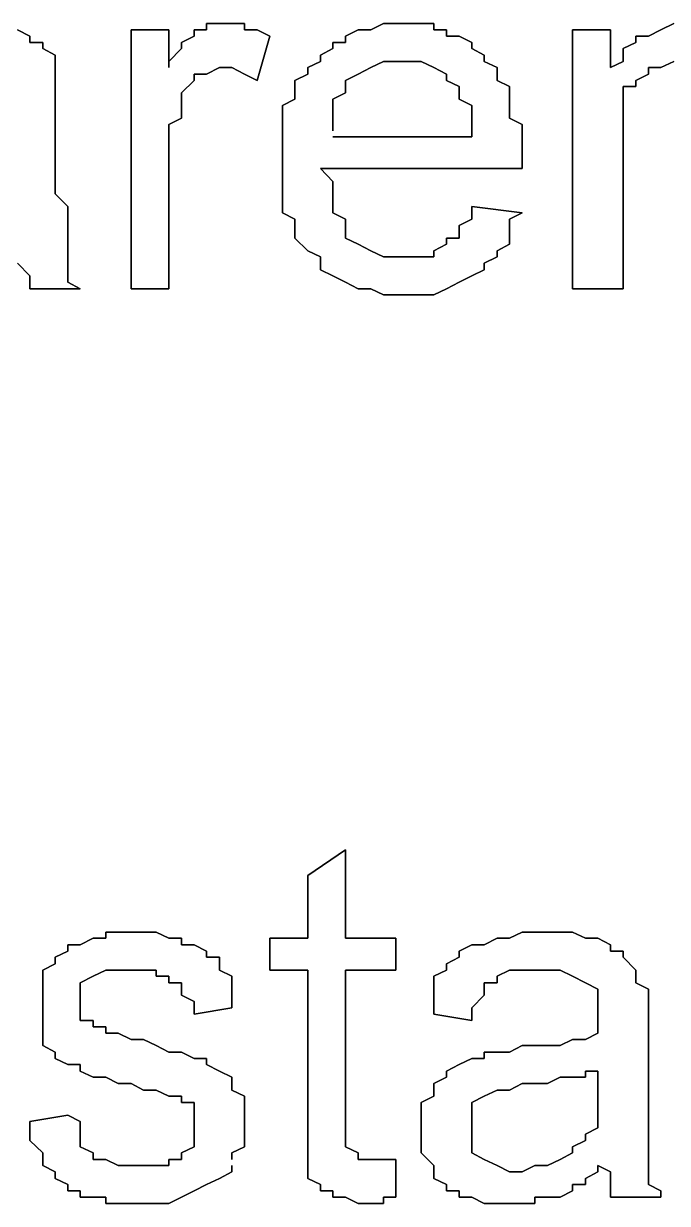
# Model space of a CAD drawing. Header units: metres. Extents: x 2.9 to 42.8, y 1.7 to 28.7.
# Drawn here: x 38.5603 to 38.7403, y 26.8764 to 27.2062 of the extents above; entities that cross this region are included whole.
import ezdxf

# ---------------------------------------------------------------- set-up
doc = ezdxf.new("R2010")
doc.units = ezdxf.units.M
doc.layers.add('GRIS', color=8, linetype='Continuous')

msp = doc.modelspace()

# ---------------------------------------------------------------- linework, layer by layer
at = {"layer": 'GRIS', "lineweight": -3}
for points in [[(38.6151, 27.2062), (38.6115, 27.2062), (38.6151, 27.2062)], [(38.6115, 27.2062), (38.6115, 27.2045), (38.6115, 27.2062)], [(38.6186, 27.2062), (38.6151, 27.2062), (38.6186, 27.2062)], [(38.6221, 27.2062), (38.6186, 27.2062), (38.6221, 27.2062)], [(38.6221, 27.2045), (38.6221, 27.2062), (38.6221, 27.2045)], [(38.6609, 27.2062), (38.6574, 27.2045), (38.6609, 27.2062)], [(38.6644, 27.2062), (38.6609, 27.2062), (38.6644, 27.2062)], [(38.668, 27.2062), (38.6644, 27.2062), (38.668, 27.2062)], [(38.6715, 27.2062), (38.668, 27.2062), (38.6715, 27.2062)], [(38.675, 27.2062), (38.6715, 27.2062), (38.675, 27.2062)], [(38.675, 27.2045), (38.675, 27.2062), (38.675, 27.2045)], [(38.7421, 27.2062), (38.7385, 27.2045), (38.7421, 27.2062)], [(38.5621, 27.2027), (38.5586, 27.2045), (38.5621, 27.2027)], [(38.5621, 27.2009), (38.5621, 27.2027), (38.5621, 27.2009)], [(38.6009, 27.2045), (38.5904, 27.2045), (38.6009, 27.2045)], [(38.5904, 27.2045), (38.5904, 27.1321), (38.5904, 27.2045)], [(38.6009, 27.1939), (38.6009, 27.2045), (38.6009, 27.1939)], [(38.608, 27.2027), (38.6045, 27.2009), (38.608, 27.2027)], [(38.6115, 27.2045), (38.608, 27.2045), (38.6115, 27.2045)], [(38.608, 27.2045), (38.608, 27.2027), (38.608, 27.2045)], [(38.6256, 27.2045), (38.6221, 27.2045), (38.6256, 27.2045)], [(38.6292, 27.2027), (38.6256, 27.2045), (38.6292, 27.2027)], [(38.6256, 27.1903), (38.6292, 27.2027), (38.6256, 27.1903)], [(38.6539, 27.2045), (38.6503, 27.2027), (38.6539, 27.2045)], [(38.6503, 27.2027), (38.6503, 27.2009), (38.6503, 27.2027)], [(38.6574, 27.2045), (38.6539, 27.2045), (38.6574, 27.2045)], [(38.6786, 27.2045), (38.675, 27.2045), (38.6786, 27.2045)], [(38.6786, 27.2027), (38.6786, 27.2045), (38.6786, 27.2027)], [(38.6821, 27.2027), (38.6786, 27.2027), (38.6821, 27.2027)], [(38.6856, 27.2009), (38.6821, 27.2027), (38.6856, 27.2009)], [(38.7244, 27.2045), (38.7138, 27.2045), (38.7244, 27.2045)], [(38.7138, 27.2045), (38.7138, 27.1321), (38.7138, 27.2045)], [(38.7244, 27.1939), (38.7244, 27.2045), (38.7244, 27.1939)], [(38.735, 27.2027), (38.7315, 27.2027), (38.735, 27.2027)], [(38.7315, 27.2027), (38.7315, 27.2009), (38.7315, 27.2027)], [(38.7385, 27.2045), (38.735, 27.2027), (38.7385, 27.2045)], [(38.5657, 27.2009), (38.5621, 27.2009), (38.5657, 27.2009)], [(38.5657, 27.1992), (38.5657, 27.2009), (38.5657, 27.1992)], [(38.5692, 27.1974), (38.5657, 27.1992), (38.5692, 27.1974)], [(38.6045, 27.1992), (38.6009, 27.1956), (38.6045, 27.1992)], [(38.6045, 27.2009), (38.6045, 27.1992), (38.6045, 27.2009)], [(38.6468, 27.1992), (38.6433, 27.1974), (38.6468, 27.1992)], [(38.6503, 27.2009), (38.6468, 27.2009), (38.6503, 27.2009)], [(38.6468, 27.2009), (38.6468, 27.1992), (38.6468, 27.2009)], [(38.6856, 27.1992), (38.6856, 27.2009), (38.6856, 27.1992)], [(38.6891, 27.1974), (38.6856, 27.1992), (38.6891, 27.1974)], [(38.7315, 27.2009), (38.7279, 27.1992), (38.7315, 27.2009)], [(38.7279, 27.1992), (38.7279, 27.1974), (38.7279, 27.1992)], [(38.5692, 27.1939), (38.5692, 27.1974), (38.5692, 27.1939)], [(38.6009, 27.1956), (38.6009, 27.1939), (38.6009, 27.1956)], [(38.6433, 27.1956), (38.6398, 27.1939), (38.6433, 27.1956)], [(38.6433, 27.1974), (38.6433, 27.1956), (38.6433, 27.1974)], [(38.6574, 27.1939), (38.6609, 27.1956), (38.6574, 27.1939)], [(38.6609, 27.1956), (38.6644, 27.1956), (38.6609, 27.1956)], [(38.6644, 27.1956), (38.668, 27.1956), (38.6644, 27.1956)], [(38.668, 27.1956), (38.6715, 27.1956), (38.668, 27.1956)], [(38.6715, 27.1956), (38.675, 27.1939), (38.6715, 27.1956)], [(38.6891, 27.1956), (38.6891, 27.1974), (38.6891, 27.1956)], [(38.6927, 27.1939), (38.6891, 27.1956), (38.6927, 27.1939)], [(38.7279, 27.1956), (38.7244, 27.1939), (38.7279, 27.1956)], [(38.7279, 27.1974), (38.7279, 27.1956), (38.7279, 27.1974)], [(38.7385, 27.1939), (38.7421, 27.1956), (38.7385, 27.1939)], [(38.5692, 27.1921), (38.5692, 27.1939), (38.5692, 27.1921)], [(38.5692, 27.1903), (38.5692, 27.1921), (38.5692, 27.1903)], [(38.608, 27.1903), (38.608, 27.1921), (38.608, 27.1903)], [(38.608, 27.1921), (38.6115, 27.1921), (38.608, 27.1921)], [(38.6115, 27.1921), (38.6151, 27.1939), (38.6115, 27.1921)], [(38.6151, 27.1939), (38.6186, 27.1939), (38.6151, 27.1939)], [(38.6186, 27.1939), (38.6221, 27.1921), (38.6186, 27.1939)], [(38.6221, 27.1921), (38.6256, 27.1903), (38.6221, 27.1921)], [(38.6398, 27.1921), (38.6362, 27.1903), (38.6398, 27.1921)], [(38.6398, 27.1939), (38.6398, 27.1921), (38.6398, 27.1939)], [(38.6503, 27.1903), (38.6539, 27.1921), (38.6503, 27.1903)], [(38.6539, 27.1921), (38.6574, 27.1939), (38.6539, 27.1921)], [(38.675, 27.1939), (38.6786, 27.1921), (38.675, 27.1939)], [(38.6786, 27.1921), (38.6786, 27.1903), (38.6786, 27.1921)], [(38.6927, 27.1921), (38.6927, 27.1939), (38.6927, 27.1921)], [(38.6927, 27.1903), (38.6927, 27.1921), (38.6927, 27.1903)], [(38.7315, 27.1903), (38.735, 27.1921), (38.7315, 27.1903)], [(38.735, 27.1921), (38.735, 27.1939), (38.735, 27.1921)], [(38.735, 27.1939), (38.7385, 27.1939), (38.735, 27.1939)], [(38.5692, 27.1886), (38.5692, 27.1903), (38.5692, 27.1886)], [(38.6045, 27.1868), (38.608, 27.1903), (38.6045, 27.1868)], [(38.6362, 27.1903), (38.6362, 27.1886), (38.6362, 27.1903)], [(38.6503, 27.1886), (38.6503, 27.1903), (38.6503, 27.1886)], [(38.6786, 27.1903), (38.6821, 27.1886), (38.6786, 27.1903)], [(38.6962, 27.1886), (38.6927, 27.1903), (38.6962, 27.1886)], [(38.7315, 27.1886), (38.7315, 27.1903), (38.7315, 27.1886)], [(38.5692, 27.1868), (38.5692, 27.1886), (38.5692, 27.1868)], [(38.5692, 27.1833), (38.5692, 27.1868), (38.5692, 27.1833)], [(38.6045, 27.1851), (38.6045, 27.1868), (38.6045, 27.1851)], [(38.6362, 27.1886), (38.6362, 27.1868), (38.6362, 27.1886)], [(38.6362, 27.1868), (38.6362, 27.1851), (38.6362, 27.1868)], [(38.6468, 27.1851), (38.6503, 27.1868), (38.6468, 27.1851)], [(38.6503, 27.1868), (38.6503, 27.1886), (38.6503, 27.1868)], [(38.6821, 27.1886), (38.6821, 27.1868), (38.6821, 27.1886)], [(38.6821, 27.1868), (38.6821, 27.1851), (38.6821, 27.1868)], [(38.6962, 27.1868), (38.6962, 27.1886), (38.6962, 27.1868)], [(38.6962, 27.1851), (38.6962, 27.1868), (38.6962, 27.1851)], [(38.7279, 27.1868), (38.7279, 27.1886), (38.7279, 27.1868)], [(38.7279, 27.1886), (38.7315, 27.1886), (38.7279, 27.1886)], [(38.7279, 27.1833), (38.7279, 27.1868), (38.7279, 27.1833)], [(38.5692, 27.1815), (38.5692, 27.1833), (38.5692, 27.1815)], [(38.6045, 27.1815), (38.6045, 27.1851), (38.6045, 27.1815)], [(38.6362, 27.1851), (38.6327, 27.1833), (38.6362, 27.1851)], [(38.6327, 27.1833), (38.6327, 27.1798), (38.6327, 27.1833)], [(38.6468, 27.1833), (38.6468, 27.1851), (38.6468, 27.1833)], [(38.6468, 27.1798), (38.6468, 27.1833), (38.6468, 27.1798)], [(38.6821, 27.1851), (38.6856, 27.1833), (38.6821, 27.1851)], [(38.6856, 27.1833), (38.6856, 27.1815), (38.6856, 27.1833)], [(38.6962, 27.1833), (38.6962, 27.1851), (38.6962, 27.1833)], [(38.6962, 27.1798), (38.6962, 27.1833), (38.6962, 27.1798)], [(38.7279, 27.1815), (38.7279, 27.1833), (38.7279, 27.1815)], [(38.5692, 27.178), (38.5692, 27.1815), (38.5692, 27.178)], [(38.6009, 27.178), (38.6045, 27.1798), (38.6009, 27.178)], [(38.6045, 27.1798), (38.6045, 27.1815), (38.6045, 27.1798)], [(38.6327, 27.1798), (38.6327, 27.178), (38.6327, 27.1798)], [(38.6468, 27.178), (38.6468, 27.1798), (38.6468, 27.178)], [(38.6856, 27.1815), (38.6856, 27.178), (38.6856, 27.1815)], [(38.6997, 27.178), (38.6962, 27.1798), (38.6997, 27.178)], [(38.7279, 27.1798), (38.7279, 27.1815), (38.7279, 27.1798)], [(38.7279, 27.1762), (38.7279, 27.1798), (38.7279, 27.1762)], [(38.5692, 27.1621), (38.5692, 27.178), (38.5692, 27.1621)], [(38.6009, 27.1745), (38.6009, 27.178), (38.6009, 27.1745)], [(38.6327, 27.178), (38.6327, 27.1762), (38.6327, 27.178)], [(38.6327, 27.1762), (38.6327, 27.1727), (38.6327, 27.1762)], [(38.6468, 27.1762), (38.6468, 27.178), (38.6468, 27.1762)], [(38.6856, 27.178), (38.6856, 27.1745), (38.6856, 27.178)], [(38.6997, 27.1762), (38.6997, 27.178), (38.6997, 27.1762)], [(38.6997, 27.1727), (38.6997, 27.1762), (38.6997, 27.1727)], [(38.7279, 27.1727), (38.7279, 27.1762), (38.7279, 27.1727)], [(38.6009, 27.1727), (38.6009, 27.1745), (38.6009, 27.1727)], [(38.6009, 27.1692), (38.6009, 27.1727), (38.6009, 27.1692)], [(38.6327, 27.1727), (38.6327, 27.1709), (38.6327, 27.1727)], [(38.6856, 27.1745), (38.6468, 27.1745), (38.6856, 27.1745)], [(38.6997, 27.1709), (38.6997, 27.1727), (38.6997, 27.1709)], [(38.7279, 27.1709), (38.7279, 27.1727), (38.7279, 27.1709)], [(38.6009, 27.1321), (38.6009, 27.1692), (38.6009, 27.1321)], [(38.6327, 27.1709), (38.6327, 27.1674), (38.6327, 27.1709)], [(38.6997, 27.1692), (38.6997, 27.1709), (38.6997, 27.1692)], [(38.6997, 27.1657), (38.6997, 27.1692), (38.6997, 27.1657)], [(38.7279, 27.1321), (38.7279, 27.1709), (38.7279, 27.1321)], [(38.6327, 27.1674), (38.6327, 27.1657), (38.6327, 27.1674)], [(38.6327, 27.1657), (38.6327, 27.1639), (38.6327, 27.1657)], [(38.6468, 27.1621), (38.6433, 27.1657), (38.6468, 27.1621)], [(38.6433, 27.1657), (38.6997, 27.1657), (38.6433, 27.1657)], [(38.6327, 27.1639), (38.6327, 27.1604), (38.6327, 27.1639)], [(38.5692, 27.1586), (38.5692, 27.1621), (38.5692, 27.1586)], [(38.6327, 27.1604), (38.6327, 27.1586), (38.6327, 27.1604)], [(38.6468, 27.1604), (38.6468, 27.1621), (38.6468, 27.1604)], [(38.6468, 27.1568), (38.6468, 27.1604), (38.6468, 27.1568)], [(38.5727, 27.1551), (38.5692, 27.1586), (38.5727, 27.1551)], [(38.6327, 27.1586), (38.6327, 27.1551), (38.6327, 27.1586)], [(38.6468, 27.1551), (38.6468, 27.1568), (38.6468, 27.1551)], [(38.5727, 27.1515), (38.5727, 27.1551), (38.5727, 27.1515)], [(38.6327, 27.1551), (38.6327, 27.1533), (38.6327, 27.1551)], [(38.6327, 27.1533), (38.6362, 27.1515), (38.6327, 27.1533)], [(38.6468, 27.1533), (38.6468, 27.1551), (38.6468, 27.1533)], [(38.6503, 27.1515), (38.6468, 27.1533), (38.6503, 27.1515)], [(38.6856, 27.1551), (38.6856, 27.1533), (38.6856, 27.1551)], [(38.6997, 27.1533), (38.6856, 27.1551), (38.6997, 27.1533)], [(38.6856, 27.1533), (38.6856, 27.1515), (38.6856, 27.1533)], [(38.6962, 27.1515), (38.6997, 27.1533), (38.6962, 27.1515)], [(38.5727, 27.1498), (38.5727, 27.1515), (38.5727, 27.1498)], [(38.5727, 27.148), (38.5727, 27.1498), (38.5727, 27.148)], [(38.6362, 27.1515), (38.6362, 27.1498), (38.6362, 27.1515)], [(38.6362, 27.1498), (38.6362, 27.148), (38.6362, 27.1498)], [(38.6503, 27.1498), (38.6503, 27.1515), (38.6503, 27.1498)], [(38.6503, 27.148), (38.6503, 27.1498), (38.6503, 27.148)], [(38.6856, 27.1515), (38.6821, 27.1498), (38.6856, 27.1515)], [(38.6821, 27.1498), (38.6821, 27.1462), (38.6821, 27.1498)], [(38.6962, 27.1498), (38.6962, 27.1515), (38.6962, 27.1498)], [(38.6962, 27.1462), (38.6962, 27.1498), (38.6962, 27.1462)], [(38.5727, 27.1445), (38.5727, 27.148), (38.5727, 27.1445)], [(38.6362, 27.148), (38.6362, 27.1462), (38.6362, 27.148)], [(38.6362, 27.1462), (38.6398, 27.1427), (38.6362, 27.1462)], [(38.6503, 27.1462), (38.6503, 27.148), (38.6503, 27.1462)], [(38.6539, 27.1445), (38.6503, 27.1462), (38.6539, 27.1445)], [(38.6821, 27.1462), (38.6786, 27.1462), (38.6821, 27.1462)], [(38.6786, 27.1462), (38.6786, 27.1445), (38.6786, 27.1462)], [(38.6962, 27.1445), (38.6962, 27.1462), (38.6962, 27.1445)], [(38.5727, 27.1427), (38.5727, 27.1445), (38.5727, 27.1427)], [(38.5727, 27.141), (38.5727, 27.1427), (38.5727, 27.141)], [(38.6398, 27.1427), (38.6433, 27.141), (38.6398, 27.1427)], [(38.6574, 27.1427), (38.6539, 27.1445), (38.6574, 27.1427)], [(38.6609, 27.141), (38.6574, 27.1427), (38.6609, 27.141)], [(38.6786, 27.1445), (38.675, 27.1427), (38.6786, 27.1445)], [(38.675, 27.1427), (38.675, 27.141), (38.675, 27.1427)], [(38.6927, 27.1427), (38.6962, 27.1445), (38.6927, 27.1427)], [(38.6927, 27.141), (38.6927, 27.1427), (38.6927, 27.141)], [(38.5727, 27.1392), (38.5727, 27.141), (38.5727, 27.1392)], [(38.6433, 27.141), (38.6433, 27.1392), (38.6433, 27.141)], [(38.6644, 27.141), (38.6609, 27.141), (38.6644, 27.141)], [(38.668, 27.141), (38.6644, 27.141), (38.668, 27.141)], [(38.6715, 27.141), (38.668, 27.141), (38.6715, 27.141)], [(38.675, 27.141), (38.6715, 27.141), (38.675, 27.141)], [(38.6891, 27.1392), (38.6927, 27.141), (38.6891, 27.1392)], [(38.5586, 27.1392), (38.5621, 27.1357), (38.5586, 27.1392)], [(38.5727, 27.1357), (38.5727, 27.1392), (38.5727, 27.1357)], [(38.6433, 27.1392), (38.6433, 27.1374), (38.6433, 27.1392)], [(38.6433, 27.1374), (38.6468, 27.1357), (38.6433, 27.1374)], [(38.6856, 27.1357), (38.6891, 27.1374), (38.6856, 27.1357)], [(38.6891, 27.1374), (38.6891, 27.1392), (38.6891, 27.1374)], [(38.5621, 27.1357), (38.5621, 27.1339), (38.5621, 27.1357)], [(38.5621, 27.1339), (38.5621, 27.1321), (38.5621, 27.1339)], [(38.5727, 27.1339), (38.5727, 27.1357), (38.5727, 27.1339)], [(38.5762, 27.1321), (38.5727, 27.1339), (38.5762, 27.1321)], [(38.6468, 27.1357), (38.6503, 27.1339), (38.6468, 27.1357)], [(38.6503, 27.1339), (38.6539, 27.1321), (38.6503, 27.1339)], [(38.6786, 27.1321), (38.6821, 27.1339), (38.6786, 27.1321)], [(38.6821, 27.1339), (38.6856, 27.1357), (38.6821, 27.1339)], [(38.5621, 27.1321), (38.5762, 27.1321), (38.5621, 27.1321)], [(38.5904, 27.1321), (38.6009, 27.1321), (38.5904, 27.1321)], [(38.6539, 27.1321), (38.6574, 27.1321), (38.6539, 27.1321)], [(38.6574, 27.1321), (38.6609, 27.1304), (38.6574, 27.1321)], [(38.6609, 27.1304), (38.6644, 27.1304), (38.6609, 27.1304)], [(38.6644, 27.1304), (38.668, 27.1304), (38.6644, 27.1304)], [(38.668, 27.1304), (38.6715, 27.1304), (38.668, 27.1304)], [(38.6715, 27.1304), (38.675, 27.1304), (38.6715, 27.1304)], [(38.675, 27.1304), (38.6786, 27.1321), (38.675, 27.1304)], [(38.7138, 27.1321), (38.7279, 27.1321), (38.7138, 27.1321)], [(38.6503, 26.9752), (38.6398, 26.9681), (38.6503, 26.9752)], [(38.6503, 26.9505), (38.6503, 26.9752), (38.6503, 26.9505)], [(38.6398, 26.9681), (38.6398, 26.9505), (38.6398, 26.9681)], [(38.5868, 26.9522), (38.5833, 26.9522), (38.5868, 26.9522)], [(38.5833, 26.9522), (38.5833, 26.9505), (38.5833, 26.9522)], [(38.5904, 26.9522), (38.5868, 26.9522), (38.5904, 26.9522)], [(38.5939, 26.9522), (38.5904, 26.9522), (38.5939, 26.9522)], [(38.5974, 26.9522), (38.5939, 26.9522), (38.5974, 26.9522)], [(38.6009, 26.9505), (38.5974, 26.9522), (38.6009, 26.9505)], [(38.6997, 26.9522), (38.6962, 26.9505), (38.6997, 26.9522)], [(38.7032, 26.9522), (38.6997, 26.9522), (38.7032, 26.9522)], [(38.7068, 26.9522), (38.7032, 26.9522), (38.7068, 26.9522)], [(38.7103, 26.9522), (38.7068, 26.9522), (38.7103, 26.9522)], [(38.7138, 26.9522), (38.7103, 26.9522), (38.7138, 26.9522)], [(38.7174, 26.9505), (38.7138, 26.9522), (38.7174, 26.9505)], [(38.5762, 26.9487), (38.5727, 26.9487), (38.5762, 26.9487)], [(38.5727, 26.9487), (38.5727, 26.9469), (38.5727, 26.9487)], [(38.5798, 26.9505), (38.5762, 26.9487), (38.5798, 26.9505)], [(38.5833, 26.9505), (38.5798, 26.9505), (38.5833, 26.9505)], [(38.6045, 26.9505), (38.6009, 26.9505), (38.6045, 26.9505)], [(38.6045, 26.9487), (38.6045, 26.9505), (38.6045, 26.9487)], [(38.608, 26.9487), (38.6045, 26.9487), (38.608, 26.9487)], [(38.6115, 26.9469), (38.608, 26.9487), (38.6115, 26.9469)], [(38.6398, 26.9505), (38.6292, 26.9505), (38.6398, 26.9505)], [(38.6292, 26.9505), (38.6292, 26.9416), (38.6292, 26.9505)], [(38.6644, 26.9505), (38.6503, 26.9505), (38.6644, 26.9505)], [(38.6644, 26.9416), (38.6644, 26.9505), (38.6644, 26.9416)], [(38.6856, 26.9487), (38.6821, 26.9469), (38.6856, 26.9487)], [(38.6891, 26.9487), (38.6856, 26.9487), (38.6891, 26.9487)], [(38.6927, 26.9505), (38.6891, 26.9487), (38.6927, 26.9505)], [(38.6962, 26.9505), (38.6927, 26.9505), (38.6962, 26.9505)], [(38.7209, 26.9505), (38.7174, 26.9505), (38.7209, 26.9505)], [(38.7244, 26.9487), (38.7209, 26.9505), (38.7244, 26.9487)], [(38.7244, 26.9469), (38.7244, 26.9487), (38.7244, 26.9469)], [(38.5727, 26.9469), (38.5692, 26.9452), (38.5727, 26.9469)], [(38.5692, 26.9452), (38.5692, 26.9434), (38.5692, 26.9452)], [(38.6115, 26.9452), (38.6115, 26.9469), (38.6115, 26.9452)], [(38.6151, 26.9452), (38.6115, 26.9452), (38.6151, 26.9452)], [(38.6151, 26.9434), (38.6151, 26.9452), (38.6151, 26.9434)], [(38.6821, 26.9452), (38.6786, 26.9434), (38.6821, 26.9452)], [(38.6821, 26.9469), (38.6821, 26.9452), (38.6821, 26.9469)], [(38.7279, 26.9469), (38.7244, 26.9469), (38.7279, 26.9469)], [(38.7279, 26.9452), (38.7279, 26.9469), (38.7279, 26.9452)], [(38.7315, 26.9416), (38.7279, 26.9452), (38.7315, 26.9416)], [(38.5692, 26.9434), (38.5657, 26.9416), (38.5692, 26.9434)], [(38.5657, 26.9416), (38.5657, 26.9399), (38.5657, 26.9416)], [(38.5798, 26.9399), (38.5833, 26.9416), (38.5798, 26.9399)], [(38.5833, 26.9416), (38.5868, 26.9416), (38.5833, 26.9416)], [(38.5868, 26.9416), (38.5904, 26.9416), (38.5868, 26.9416)], [(38.5904, 26.9416), (38.5939, 26.9416), (38.5904, 26.9416)], [(38.5939, 26.9416), (38.5974, 26.9416), (38.5939, 26.9416)], [(38.5974, 26.9416), (38.5974, 26.9399), (38.5974, 26.9416)], [(38.6151, 26.9416), (38.6151, 26.9434), (38.6151, 26.9416)], [(38.6186, 26.9399), (38.6151, 26.9416), (38.6186, 26.9399)], [(38.6292, 26.9416), (38.6398, 26.9416), (38.6292, 26.9416)], [(38.6398, 26.9416), (38.6398, 26.8993), (38.6398, 26.9416)], [(38.6503, 26.8993), (38.6503, 26.9416), (38.6503, 26.8993)], [(38.6503, 26.9416), (38.6644, 26.9416), (38.6503, 26.9416)], [(38.6786, 26.9416), (38.675, 26.9399), (38.6786, 26.9416)], [(38.6786, 26.9434), (38.6786, 26.9416), (38.6786, 26.9434)], [(38.6927, 26.9399), (38.6962, 26.9416), (38.6927, 26.9399)], [(38.6962, 26.9416), (38.6997, 26.9416), (38.6962, 26.9416)], [(38.6997, 26.9416), (38.7032, 26.9416), (38.6997, 26.9416)], [(38.7032, 26.9416), (38.7068, 26.9416), (38.7032, 26.9416)], [(38.7068, 26.9416), (38.7103, 26.9416), (38.7068, 26.9416)], [(38.7103, 26.9416), (38.7138, 26.9399), (38.7103, 26.9416)], [(38.7315, 26.9399), (38.7315, 26.9416), (38.7315, 26.9399)], [(38.5657, 26.9399), (38.5657, 26.9381), (38.5657, 26.9399)], [(38.5657, 26.9381), (38.5657, 26.9363), (38.5657, 26.9381)], [(38.5762, 26.9381), (38.5798, 26.9399), (38.5762, 26.9381)], [(38.5762, 26.9346), (38.5762, 26.9381), (38.5762, 26.9346)], [(38.5974, 26.9399), (38.6009, 26.9399), (38.5974, 26.9399)], [(38.6009, 26.9399), (38.6009, 26.9381), (38.6009, 26.9399)], [(38.6009, 26.9381), (38.6045, 26.9381), (38.6009, 26.9381)], [(38.6045, 26.9381), (38.6045, 26.9363), (38.6045, 26.9381)], [(38.6186, 26.9363), (38.6186, 26.9399), (38.6186, 26.9363)], [(38.675, 26.9399), (38.675, 26.9363), (38.675, 26.9399)], [(38.6891, 26.9363), (38.6891, 26.9381), (38.6891, 26.9363)], [(38.6891, 26.9381), (38.6927, 26.9381), (38.6891, 26.9381)], [(38.6927, 26.9381), (38.6927, 26.9399), (38.6927, 26.9381)], [(38.7138, 26.9399), (38.7174, 26.9381), (38.7138, 26.9399)], [(38.7174, 26.9381), (38.7209, 26.9363), (38.7174, 26.9381)], [(38.7315, 26.9381), (38.7315, 26.9399), (38.7315, 26.9381)], [(38.735, 26.9363), (38.7315, 26.9381), (38.735, 26.9363)], [(38.5657, 26.9363), (38.5657, 26.9328), (38.5657, 26.9363)], [(38.6045, 26.9363), (38.6045, 26.9346), (38.6045, 26.9363)], [(38.6186, 26.9346), (38.6186, 26.9363), (38.6186, 26.9346)], [(38.675, 26.9363), (38.675, 26.9346), (38.675, 26.9363)], [(38.6891, 26.9346), (38.6891, 26.9363), (38.6891, 26.9346)], [(38.7209, 26.9363), (38.7209, 26.9346), (38.7209, 26.9363)], [(38.735, 26.9346), (38.735, 26.9363), (38.735, 26.9346)], [(38.5657, 26.9328), (38.5657, 26.9311), (38.5657, 26.9328)], [(38.5762, 26.9328), (38.5762, 26.9346), (38.5762, 26.9328)], [(38.5762, 26.9311), (38.5762, 26.9328), (38.5762, 26.9311)], [(38.6045, 26.9346), (38.608, 26.9328), (38.6045, 26.9346)], [(38.608, 26.9328), (38.608, 26.9293), (38.608, 26.9328)], [(38.6186, 26.9311), (38.6186, 26.9346), (38.6186, 26.9311)], [(38.675, 26.9346), (38.675, 26.9328), (38.675, 26.9346)], [(38.675, 26.9328), (38.675, 26.9293), (38.675, 26.9328)], [(38.6856, 26.9311), (38.6891, 26.9346), (38.6856, 26.9311)], [(38.7209, 26.9346), (38.7209, 26.9328), (38.7209, 26.9346)], [(38.7209, 26.9328), (38.7209, 26.9293), (38.7209, 26.9328)], [(38.735, 26.9328), (38.735, 26.9346), (38.735, 26.9328)], [(38.735, 26.9293), (38.735, 26.9328), (38.735, 26.9293)], [(38.5657, 26.9311), (38.5657, 26.9275), (38.5657, 26.9311)], [(38.5762, 26.9275), (38.5762, 26.9311), (38.5762, 26.9275)], [(38.608, 26.9293), (38.6186, 26.9311), (38.608, 26.9293)], [(38.675, 26.9293), (38.6856, 26.9275), (38.675, 26.9293)], [(38.6856, 26.9293), (38.6856, 26.9311), (38.6856, 26.9293)], [(38.6856, 26.9275), (38.6856, 26.9293), (38.6856, 26.9275)], [(38.7209, 26.9293), (38.7209, 26.9275), (38.7209, 26.9293)], [(38.735, 26.9275), (38.735, 26.9293), (38.735, 26.9275)], [(38.5657, 26.9275), (38.5657, 26.9258), (38.5657, 26.9275)], [(38.5657, 26.9258), (38.5657, 26.924), (38.5657, 26.9258)], [(38.5798, 26.9275), (38.5762, 26.9275), (38.5798, 26.9275)], [(38.5798, 26.9258), (38.5798, 26.9275), (38.5798, 26.9258)], [(38.5833, 26.9258), (38.5798, 26.9258), (38.5833, 26.9258)], [(38.5833, 26.924), (38.5833, 26.9258), (38.5833, 26.924)], [(38.7209, 26.9275), (38.7209, 26.9258), (38.7209, 26.9275)], [(38.7209, 26.9258), (38.7209, 26.924), (38.7209, 26.9258)], [(38.735, 26.924), (38.735, 26.9275), (38.735, 26.924)], [(38.5657, 26.924), (38.5657, 26.9222), (38.5657, 26.924)], [(38.5657, 26.9222), (38.5657, 26.9205), (38.5657, 26.9222)], [(38.5868, 26.924), (38.5833, 26.924), (38.5868, 26.924)], [(38.5904, 26.9222), (38.5868, 26.924), (38.5904, 26.9222)], [(38.5939, 26.9222), (38.5904, 26.9222), (38.5939, 26.9222)], [(38.5974, 26.9205), (38.5939, 26.9222), (38.5974, 26.9205)], [(38.7138, 26.9222), (38.7103, 26.9205), (38.7138, 26.9222)], [(38.7174, 26.9222), (38.7138, 26.9222), (38.7174, 26.9222)], [(38.7209, 26.924), (38.7174, 26.9222), (38.7209, 26.924)], [(38.735, 26.9081), (38.735, 26.924), (38.735, 26.9081)], [(38.5657, 26.9205), (38.5692, 26.9187), (38.5657, 26.9205)], [(38.5692, 26.9187), (38.5692, 26.9169), (38.5692, 26.9187)], [(38.6009, 26.9187), (38.5974, 26.9205), (38.6009, 26.9187)], [(38.6045, 26.9187), (38.6009, 26.9187), (38.6045, 26.9187)], [(38.608, 26.9169), (38.6045, 26.9187), (38.608, 26.9169)], [(38.6927, 26.9187), (38.6891, 26.9187), (38.6927, 26.9187)], [(38.6891, 26.9187), (38.6891, 26.9169), (38.6891, 26.9187)], [(38.6962, 26.9187), (38.6927, 26.9187), (38.6962, 26.9187)], [(38.6997, 26.9205), (38.6962, 26.9187), (38.6997, 26.9205)], [(38.7032, 26.9205), (38.6997, 26.9205), (38.7032, 26.9205)], [(38.7068, 26.9205), (38.7032, 26.9205), (38.7068, 26.9205)], [(38.7103, 26.9205), (38.7068, 26.9205), (38.7103, 26.9205)], [(38.5692, 26.9169), (38.5727, 26.9152), (38.5692, 26.9169)], [(38.5727, 26.9152), (38.5762, 26.9152), (38.5727, 26.9152)], [(38.5762, 26.9152), (38.5762, 26.9134), (38.5762, 26.9152)], [(38.6115, 26.9169), (38.608, 26.9169), (38.6115, 26.9169)], [(38.6115, 26.9152), (38.6115, 26.9169), (38.6115, 26.9152)], [(38.6151, 26.9134), (38.6115, 26.9152), (38.6151, 26.9134)], [(38.6821, 26.9152), (38.6786, 26.9134), (38.6821, 26.9152)], [(38.6856, 26.9169), (38.6821, 26.9152), (38.6856, 26.9169)], [(38.6891, 26.9169), (38.6856, 26.9169), (38.6891, 26.9169)], [(38.5762, 26.9134), (38.5798, 26.9117), (38.5762, 26.9134)], [(38.5798, 26.9117), (38.5833, 26.9117), (38.5798, 26.9117)], [(38.5833, 26.9117), (38.5868, 26.9099), (38.5833, 26.9117)], [(38.6186, 26.9117), (38.6151, 26.9134), (38.6186, 26.9117)], [(38.6186, 26.9099), (38.6186, 26.9117), (38.6186, 26.9099)], [(38.6786, 26.9117), (38.675, 26.9099), (38.6786, 26.9117)], [(38.6786, 26.9134), (38.6786, 26.9117), (38.6786, 26.9134)], [(38.7068, 26.9099), (38.7103, 26.9117), (38.7068, 26.9099)], [(38.7103, 26.9117), (38.7138, 26.9117), (38.7103, 26.9117)], [(38.7138, 26.9117), (38.7174, 26.9117), (38.7138, 26.9117)], [(38.7174, 26.9117), (38.7174, 26.9134), (38.7174, 26.9117)], [(38.7174, 26.9134), (38.7209, 26.9134), (38.7174, 26.9134)], [(38.7209, 26.9134), (38.7209, 26.9099), (38.7209, 26.9134)], [(38.5868, 26.9099), (38.5904, 26.9099), (38.5868, 26.9099)], [(38.5904, 26.9099), (38.5939, 26.9081), (38.5904, 26.9099)], [(38.6186, 26.9081), (38.6186, 26.9099), (38.6186, 26.9081)], [(38.675, 26.9099), (38.675, 26.9081), (38.675, 26.9099)], [(38.6962, 26.9081), (38.6997, 26.9099), (38.6962, 26.9081)], [(38.6997, 26.9099), (38.7032, 26.9099), (38.6997, 26.9099)], [(38.7032, 26.9099), (38.7068, 26.9099), (38.7032, 26.9099)], [(38.7209, 26.9099), (38.7209, 26.9064), (38.7209, 26.9099)], [(38.5939, 26.9081), (38.5974, 26.9081), (38.5939, 26.9081)], [(38.5974, 26.9081), (38.6009, 26.9064), (38.5974, 26.9081)], [(38.6009, 26.9064), (38.6045, 26.9064), (38.6009, 26.9064)], [(38.6045, 26.9064), (38.6045, 26.9046), (38.6045, 26.9064)], [(38.6221, 26.9064), (38.6186, 26.9081), (38.6221, 26.9064)], [(38.6221, 26.9028), (38.6221, 26.9064), (38.6221, 26.9028)], [(38.675, 26.9064), (38.6715, 26.9046), (38.675, 26.9064)], [(38.675, 26.9081), (38.675, 26.9064), (38.675, 26.9081)], [(38.6856, 26.9046), (38.6891, 26.9064), (38.6856, 26.9046)], [(38.6891, 26.9064), (38.6927, 26.9081), (38.6891, 26.9064)], [(38.6927, 26.9081), (38.6962, 26.9081), (38.6927, 26.9081)], [(38.7209, 26.9064), (38.7209, 26.9028), (38.7209, 26.9064)], [(38.735, 26.9046), (38.735, 26.9081), (38.735, 26.9046)], [(38.6045, 26.9046), (38.608, 26.9046), (38.6045, 26.9046)], [(38.608, 26.9046), (38.608, 26.9028), (38.608, 26.9046)], [(38.608, 26.9028), (38.608, 26.9011), (38.608, 26.9028)], [(38.6221, 26.9011), (38.6221, 26.9028), (38.6221, 26.9011)], [(38.6715, 26.9046), (38.6715, 26.9011), (38.6715, 26.9046)], [(38.6856, 26.9028), (38.6856, 26.9046), (38.6856, 26.9028)], [(38.6856, 26.9011), (38.6856, 26.9028), (38.6856, 26.9011)], [(38.7209, 26.9028), (38.7209, 26.9011), (38.7209, 26.9028)], [(38.735, 26.9011), (38.735, 26.9046), (38.735, 26.9011)], [(38.5727, 26.9011), (38.5621, 26.8993), (38.5727, 26.9011)], [(38.5621, 26.8993), (38.5621, 26.8975), (38.5621, 26.8993)], [(38.5762, 26.8993), (38.5727, 26.9011), (38.5762, 26.8993)], [(38.5762, 26.8958), (38.5762, 26.8993), (38.5762, 26.8958)], [(38.608, 26.9011), (38.608, 26.8975), (38.608, 26.9011)], [(38.6221, 26.8993), (38.6221, 26.9011), (38.6221, 26.8993)], [(38.6221, 26.8975), (38.6221, 26.8993), (38.6221, 26.8975)], [(38.6398, 26.8993), (38.6398, 26.8958), (38.6398, 26.8993)], [(38.6503, 26.8958), (38.6503, 26.8993), (38.6503, 26.8958)], [(38.6715, 26.9011), (38.6715, 26.8993), (38.6715, 26.9011)], [(38.6715, 26.8993), (38.6715, 26.8975), (38.6715, 26.8993)], [(38.6856, 26.8993), (38.6856, 26.9011), (38.6856, 26.8993)], [(38.6856, 26.8975), (38.6856, 26.8993), (38.6856, 26.8975)], [(38.7209, 26.9011), (38.7209, 26.8993), (38.7209, 26.9011)], [(38.7209, 26.8993), (38.7209, 26.8975), (38.7209, 26.8993)], [(38.735, 26.8975), (38.735, 26.9011), (38.735, 26.8975)], [(38.5621, 26.8975), (38.5621, 26.8958), (38.5621, 26.8975)], [(38.5621, 26.8958), (38.5621, 26.894), (38.5621, 26.8958)], [(38.5762, 26.894), (38.5762, 26.8958), (38.5762, 26.894)], [(38.608, 26.8975), (38.608, 26.8958), (38.608, 26.8975)], [(38.608, 26.8958), (38.608, 26.894), (38.608, 26.8958)], [(38.6221, 26.894), (38.6221, 26.8975), (38.6221, 26.894)], [(38.6398, 26.8958), (38.6398, 26.8922), (38.6398, 26.8958)], [(38.6503, 26.8922), (38.6503, 26.8958), (38.6503, 26.8922)], [(38.6715, 26.8975), (38.6715, 26.894), (38.6715, 26.8975)], [(38.6856, 26.8958), (38.6856, 26.8975), (38.6856, 26.8958)], [(38.6856, 26.8922), (38.6856, 26.8958), (38.6856, 26.8922)], [(38.7209, 26.8975), (38.7174, 26.8958), (38.7209, 26.8975)], [(38.7174, 26.8958), (38.7174, 26.894), (38.7174, 26.8958)], [(38.735, 26.8958), (38.735, 26.8975), (38.735, 26.8958)], [(38.735, 26.8922), (38.735, 26.8958), (38.735, 26.8922)], [(38.5621, 26.894), (38.5657, 26.8905), (38.5621, 26.894)], [(38.5762, 26.8922), (38.5762, 26.894), (38.5762, 26.8922)], [(38.5798, 26.8905), (38.5762, 26.8922), (38.5798, 26.8905)], [(38.608, 26.8922), (38.6045, 26.8905), (38.608, 26.8922)], [(38.608, 26.894), (38.608, 26.8922), (38.608, 26.894)], [(38.6186, 26.8905), (38.6221, 26.8922), (38.6186, 26.8905)], [(38.6221, 26.8922), (38.6221, 26.894), (38.6221, 26.8922)], [(38.6398, 26.8922), (38.6398, 26.8905), (38.6398, 26.8922)], [(38.6539, 26.8905), (38.6503, 26.8922), (38.6539, 26.8905)], [(38.6715, 26.894), (38.6715, 26.8922), (38.6715, 26.894)], [(38.6715, 26.8922), (38.6715, 26.8905), (38.6715, 26.8922)], [(38.6856, 26.8905), (38.6856, 26.8922), (38.6856, 26.8905)], [(38.7174, 26.894), (38.7138, 26.8922), (38.7174, 26.894)], [(38.7138, 26.8922), (38.7138, 26.8905), (38.7138, 26.8922)], [(38.735, 26.8905), (38.735, 26.8922), (38.735, 26.8905)], [(38.5657, 26.8905), (38.5657, 26.8887), (38.5657, 26.8905)], [(38.5657, 26.8887), (38.5657, 26.887), (38.5657, 26.8887)], [(38.5798, 26.8887), (38.5798, 26.8905), (38.5798, 26.8887)], [(38.5833, 26.8887), (38.5798, 26.8887), (38.5833, 26.8887)], [(38.5868, 26.887), (38.5833, 26.8887), (38.5868, 26.887)], [(38.6045, 26.8887), (38.6009, 26.8887), (38.6045, 26.8887)], [(38.6009, 26.8887), (38.6009, 26.887), (38.6009, 26.8887)], [(38.6045, 26.8905), (38.6045, 26.8887), (38.6045, 26.8905)], [(38.6186, 26.8887), (38.6186, 26.8905), (38.6186, 26.8887)], [(38.6398, 26.8905), (38.6398, 26.887), (38.6398, 26.8905)], [(38.6539, 26.8887), (38.6539, 26.8905), (38.6539, 26.8887)], [(38.6574, 26.8887), (38.6539, 26.8887), (38.6574, 26.8887)], [(38.6609, 26.8887), (38.6574, 26.8887), (38.6609, 26.8887)], [(38.6644, 26.8887), (38.6609, 26.8887), (38.6644, 26.8887)], [(38.6644, 26.8781), (38.6644, 26.8887), (38.6644, 26.8781)], [(38.6715, 26.8905), (38.675, 26.887), (38.6715, 26.8905)], [(38.6891, 26.8887), (38.6856, 26.8905), (38.6891, 26.8887)], [(38.6927, 26.887), (38.6891, 26.8887), (38.6927, 26.887)], [(38.7103, 26.8887), (38.7068, 26.887), (38.7103, 26.8887)], [(38.7138, 26.8905), (38.7103, 26.8887), (38.7138, 26.8905)], [(38.735, 26.8887), (38.735, 26.8905), (38.735, 26.8887)], [(38.735, 26.887), (38.735, 26.8887), (38.735, 26.887)], [(38.5657, 26.887), (38.5692, 26.8852), (38.5657, 26.887)], [(38.5904, 26.887), (38.5868, 26.887), (38.5904, 26.887)], [(38.5939, 26.887), (38.5904, 26.887), (38.5939, 26.887)], [(38.5974, 26.887), (38.5939, 26.887), (38.5974, 26.887)], [(38.6009, 26.887), (38.5974, 26.887), (38.6009, 26.887)], [(38.6186, 26.8852), (38.6186, 26.887), (38.6186, 26.8852)], [(38.6398, 26.887), (38.6398, 26.8852), (38.6398, 26.887)], [(38.675, 26.887), (38.675, 26.8852), (38.675, 26.887)], [(38.6962, 26.8852), (38.6927, 26.887), (38.6962, 26.8852)], [(38.7032, 26.887), (38.6997, 26.8852), (38.7032, 26.887)], [(38.7068, 26.887), (38.7032, 26.887), (38.7068, 26.887)], [(38.7209, 26.887), (38.7244, 26.8852), (38.7209, 26.887)], [(38.7209, 26.8852), (38.7209, 26.887), (38.7209, 26.8852)], [(38.735, 26.8852), (38.735, 26.887), (38.735, 26.8852)], [(38.5692, 26.8852), (38.5692, 26.8834), (38.5692, 26.8852)], [(38.5692, 26.8834), (38.5727, 26.8817), (38.5692, 26.8834)], [(38.6115, 26.8817), (38.6151, 26.8834), (38.6115, 26.8817)], [(38.6151, 26.8834), (38.6186, 26.8852), (38.6151, 26.8834)], [(38.6398, 26.8852), (38.6398, 26.8834), (38.6398, 26.8852)], [(38.6398, 26.8834), (38.6433, 26.8817), (38.6398, 26.8834)], [(38.675, 26.8852), (38.675, 26.8834), (38.675, 26.8852)], [(38.675, 26.8834), (38.6786, 26.8817), (38.675, 26.8834)], [(38.6997, 26.8852), (38.6962, 26.8852), (38.6997, 26.8852)], [(38.7174, 26.8834), (38.7209, 26.8852), (38.7174, 26.8834)], [(38.7174, 26.8817), (38.7174, 26.8834), (38.7174, 26.8817)], [(38.7244, 26.8852), (38.7244, 26.8817), (38.7244, 26.8852)], [(38.735, 26.8817), (38.735, 26.8852), (38.735, 26.8817)], [(38.5727, 26.8817), (38.5727, 26.8799), (38.5727, 26.8817)], [(38.5727, 26.8799), (38.5762, 26.8799), (38.5727, 26.8799)], [(38.5762, 26.8799), (38.5762, 26.8781), (38.5762, 26.8799)], [(38.6045, 26.8781), (38.608, 26.8799), (38.6045, 26.8781)], [(38.608, 26.8799), (38.6115, 26.8817), (38.608, 26.8799)], [(38.6433, 26.8817), (38.6433, 26.8799), (38.6433, 26.8817)], [(38.6433, 26.8799), (38.6468, 26.8799), (38.6433, 26.8799)], [(38.6468, 26.8799), (38.6468, 26.8781), (38.6468, 26.8799)], [(38.6786, 26.8817), (38.6786, 26.8799), (38.6786, 26.8817)], [(38.6786, 26.8799), (38.6821, 26.8799), (38.6786, 26.8799)], [(38.6821, 26.8799), (38.6821, 26.8781), (38.6821, 26.8799)], [(38.7103, 26.8781), (38.7138, 26.8799), (38.7103, 26.8781)], [(38.7138, 26.8799), (38.7138, 26.8817), (38.7138, 26.8799)], [(38.7138, 26.8817), (38.7174, 26.8817), (38.7138, 26.8817)], [(38.7244, 26.8817), (38.7244, 26.8799), (38.7244, 26.8817)], [(38.7244, 26.8799), (38.7244, 26.8781), (38.7244, 26.8799)], [(38.7385, 26.8799), (38.735, 26.8817), (38.7385, 26.8799)], [(38.7385, 26.8781), (38.7385, 26.8799), (38.7385, 26.8781)], [(38.5762, 26.8781), (38.5798, 26.8781), (38.5762, 26.8781)], [(38.5798, 26.8781), (38.5833, 26.8781), (38.5798, 26.8781)], [(38.5833, 26.8781), (38.5833, 26.8764), (38.5833, 26.8781)], [(38.5833, 26.8764), (38.5868, 26.8764), (38.5833, 26.8764)], [(38.5868, 26.8764), (38.5904, 26.8764), (38.5868, 26.8764)], [(38.5904, 26.8764), (38.5939, 26.8764), (38.5904, 26.8764)], [(38.5939, 26.8764), (38.5974, 26.8764), (38.5939, 26.8764)], [(38.5974, 26.8764), (38.6009, 26.8764), (38.5974, 26.8764)], [(38.6009, 26.8764), (38.6045, 26.8781), (38.6009, 26.8764)], [(38.6468, 26.8781), (38.6503, 26.8781), (38.6468, 26.8781)], [(38.6503, 26.8781), (38.6539, 26.8764), (38.6503, 26.8781)], [(38.6539, 26.8764), (38.6574, 26.8764), (38.6539, 26.8764)], [(38.6574, 26.8764), (38.6609, 26.8764), (38.6574, 26.8764)], [(38.6609, 26.8764), (38.6609, 26.8781), (38.6609, 26.8764)], [(38.6609, 26.8781), (38.6644, 26.8781), (38.6609, 26.8781)], [(38.6821, 26.8781), (38.6856, 26.8781), (38.6821, 26.8781)], [(38.6856, 26.8781), (38.6891, 26.8764), (38.6856, 26.8781)], [(38.6891, 26.8764), (38.6927, 26.8764), (38.6891, 26.8764)], [(38.6927, 26.8764), (38.6962, 26.8764), (38.6927, 26.8764)], [(38.6962, 26.8764), (38.6997, 26.8764), (38.6962, 26.8764)], [(38.6997, 26.8764), (38.7032, 26.8764), (38.6997, 26.8764)], [(38.7032, 26.8764), (38.7032, 26.8781), (38.7032, 26.8764)], [(38.7032, 26.8781), (38.7068, 26.8781), (38.7032, 26.8781)], [(38.7068, 26.8781), (38.7103, 26.8781), (38.7068, 26.8781)], [(38.7244, 26.8781), (38.7385, 26.8781), (38.7244, 26.8781)]]:
    msp.add_lwpolyline(points, dxfattribs=at)

doc.saveas('drawing.dxf')
